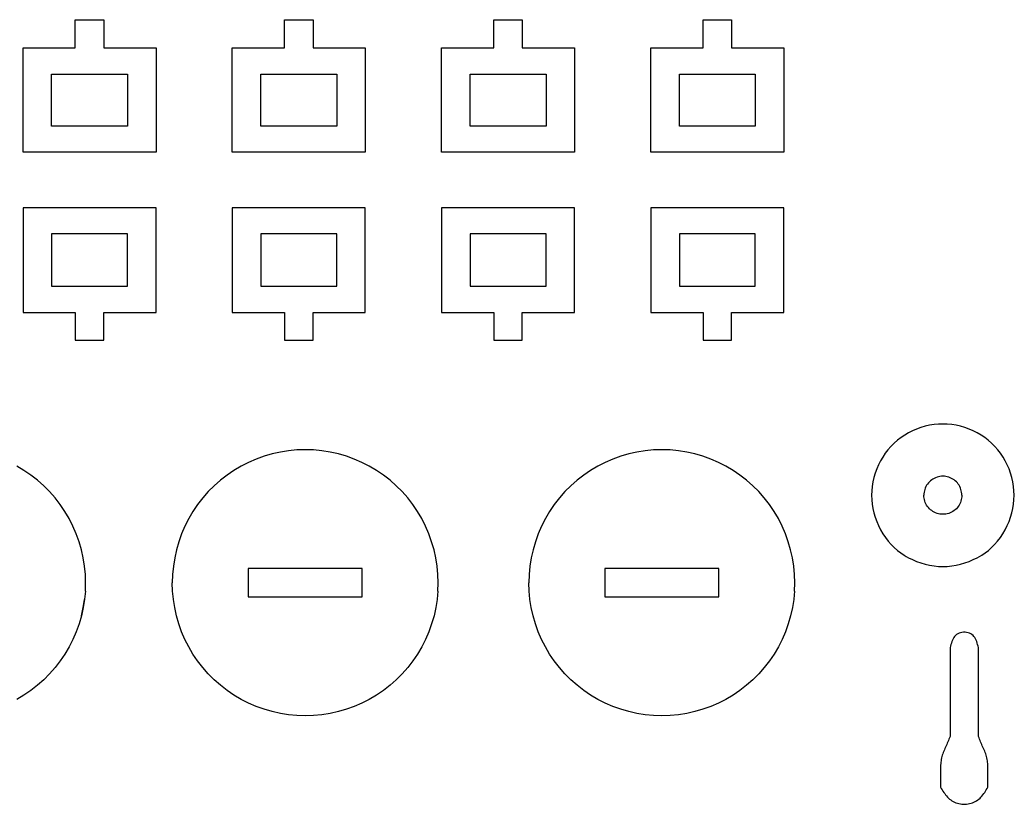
# Model space of a CAD drawing. Extents: x -214 to 214, y -382 to 382.
# Drawn here: x 67 to 192.7, y 279.8 to 378.8 of the extents above; entities that cross this region are included whole.
import ezdxf

# ---------------------------------------------------------------- set-up
doc = ezdxf.new("R2010")
doc.units = 0
doc.header["$MEASUREMENT"] = 0
doc.layers.get('0').update_dxf_attribs({"linetype": 'CONTINUOUS'})

msp = doc.modelspace()

# ---------------------------------------------------------------- linework, layer by layer
for p, q in [((74.05, 378.8), (77.65, 378.8)), ((74.05, 375.29), (74.05, 378.8)), ((77.65, 378.8), (77.65, 375.29)), ((100.49, 378.8), (104.09, 378.8)), ((100.49, 375.29), (100.49, 378.8)), ((104.09, 378.8), (104.09, 375.29)), ((126.93, 378.8), (130.53, 378.8)), ((126.93, 375.29), (126.93, 378.8)), ((130.53, 378.8), (130.53, 375.29)), ((153.38, 375.29), (153.38, 378.8)), ((153.38, 378.8), (156.98, 378.8)), ((156.98, 378.8), (156.98, 375.29)), ((67.45, 375.29), (74.05, 375.29)), ((67.45, 362.09), (67.45, 375.29)), ((77.65, 375.29), (84.25, 375.29)), ((84.25, 375.29), (84.25, 362.09)), ((93.89, 375.29), (100.49, 375.29)), ((93.89, 362.09), (93.89, 375.29)), ((104.09, 375.29), (110.69, 375.29)), ((110.69, 375.29), (110.69, 362.09)), ((120.33, 375.29), (126.93, 375.29)), ((120.33, 362.09), (120.33, 375.29)), ((130.53, 375.29), (137.13, 375.29)), ((137.13, 375.29), (137.13, 362.09)), ((146.78, 375.29), (153.38, 375.29)), ((146.78, 362.09), (146.78, 375.29)), ((156.98, 375.29), (163.58, 375.29)), ((163.58, 375.29), (163.58, 362.09)), ((71.05, 365.36), (71.05, 371.96)), ((71.05, 371.96), (80.65, 371.96)), ((80.65, 371.96), (80.65, 365.36)), ((97.49, 365.36), (97.49, 371.96)), ((97.49, 371.96), (107.09, 371.96)), ((107.09, 371.96), (107.09, 365.36)), ((123.93, 365.36), (123.93, 371.96)), ((123.93, 371.96), (133.53, 371.96)), ((133.53, 371.96), (133.53, 365.36)), ((150.38, 365.36), (150.38, 371.96)), ((150.38, 371.96), (159.98, 371.96)), ((159.98, 371.96), (159.98, 365.36)), ((80.65, 365.36), (71.05, 365.36)), ((107.09, 365.36), (97.49, 365.36)), ((133.53, 365.36), (123.93, 365.36)), ((159.98, 365.36), (150.38, 365.36)), ((84.25, 362.09), (67.45, 362.09)), ((110.69, 362.09), (93.89, 362.09)), ((137.13, 362.09), (120.33, 362.09)), ((163.58, 362.09), (146.78, 362.09)), ((84.25, 355.05), (67.45, 355.05)), ((67.45, 355.05), (67.45, 341.85)), ((84.25, 341.85), (84.25, 355.05)), ((93.89, 355.05), (93.89, 341.85)), ((110.69, 355.05), (93.89, 355.05)), ((110.69, 341.85), (110.69, 355.05)), ((137.13, 355.05), (120.33, 355.05)), ((120.33, 355.05), (120.33, 341.85)), ((137.13, 341.85), (137.13, 355.05)), ((163.58, 355.05), (146.78, 355.05)), ((146.78, 355.05), (146.78, 341.85)), ((163.58, 341.85), (163.58, 355.05)), ((71.05, 351.78), (71.05, 345.18)), ((80.65, 351.78), (71.05, 351.78)), ((80.65, 345.18), (80.65, 351.78)), ((107.09, 351.78), (97.49, 351.78)), ((97.49, 351.78), (97.49, 345.18)), ((107.09, 345.18), (107.09, 351.78)), ((123.93, 351.78), (123.93, 345.18)), ((133.53, 351.78), (123.93, 351.78)), ((133.53, 345.18), (133.53, 351.78)), ((159.98, 351.78), (150.38, 351.78)), ((150.38, 351.78), (150.38, 345.18)), ((159.98, 345.18), (159.98, 351.78)), ((71.05, 345.18), (80.65, 345.18)), ((97.49, 345.18), (107.09, 345.18)), ((123.93, 345.18), (133.53, 345.18)), ((150.38, 345.18), (159.98, 345.18)), ((67.45, 341.85), (74.05, 341.85)), ((74.05, 341.85), (74.05, 338.35)), ((77.65, 338.35), (77.65, 341.85)), ((77.65, 341.85), (84.25, 341.85)), ((93.89, 341.85), (100.49, 341.85)), ((100.49, 341.85), (100.49, 338.35)), ((104.09, 338.35), (104.09, 341.85)), ((104.09, 341.85), (110.69, 341.85)), ((120.33, 341.85), (126.93, 341.85)), ((126.93, 341.85), (126.93, 338.35)), ((130.53, 341.85), (137.13, 341.85)), ((130.53, 338.35), (130.53, 341.85)), ((146.78, 341.85), (153.38, 341.85)), ((153.38, 341.85), (153.38, 338.35)), ((156.98, 341.85), (163.58, 341.85)), ((156.98, 338.35), (156.98, 341.85)), ((74.05, 338.35), (77.65, 338.35)), ((100.49, 338.35), (104.09, 338.35)), ((126.93, 338.35), (130.53, 338.35)), ((153.38, 338.35), (156.98, 338.35)), ((179.34, 326.65), (178.86, 326.36)), ((179.84, 326.91), (179.34, 326.65)), ((180.36, 327.13), (179.84, 326.91)), ((180.9, 327.32), (180.36, 327.13)), ((181.44, 327.48), (180.9, 327.32)), ((182, 327.6), (181.44, 327.48)), ((182.56, 327.69), (182, 327.6)), ((183.12, 327.75), (182.56, 327.69)), ((183.68, 327.76), (183.12, 327.75)), ((184.24, 327.75), (183.68, 327.76)), ((184.8, 327.69), (184.24, 327.75)), ((185.36, 327.6), (184.8, 327.69)), ((185.92, 327.48), (185.36, 327.6)), ((186.47, 327.32), (185.92, 327.48)), ((187, 327.13), (186.47, 327.32)), ((187.52, 326.91), (187, 327.13)), ((188.02, 326.65), (187.52, 326.91)), ((188.51, 326.36), (188.02, 326.65)), ((177.94, 325.7), (177.52, 325.33)), ((178.39, 326.05), (177.94, 325.7)), ((178.86, 326.36), (178.39, 326.05)), ((188.97, 326.05), (188.51, 326.36)), ((189.42, 325.7), (188.97, 326.05)), ((189.84, 325.33), (189.42, 325.7)), ((99.96, 324.21), (98.93, 323.98)), ((101, 324.38), (99.96, 324.21)), ((102.05, 324.48), (101, 324.38)), ((103.11, 324.52), (102.05, 324.48)), ((104.16, 324.48), (103.11, 324.52)), ((105.21, 324.38), (104.16, 324.48)), ((106.26, 324.21), (105.21, 324.38)), ((107.29, 323.98), (106.26, 324.21)), ((145.02, 324.21), (143.99, 323.98)), ((146.06, 324.38), (145.02, 324.21)), ((147.11, 324.48), (146.06, 324.38)), ((148.17, 324.52), (147.11, 324.48)), ((149.22, 324.48), (148.17, 324.52)), ((150.27, 324.38), (149.22, 324.48)), ((151.32, 324.21), (150.27, 324.38)), ((152.35, 323.98), (151.32, 324.21)), ((176.74, 324.5), (176.4, 324.06)), ((177.12, 324.93), (176.74, 324.5)), ((177.52, 325.33), (177.12, 324.93)), ((190.24, 324.93), (189.84, 325.33)), ((190.62, 324.5), (190.24, 324.93)), ((190.96, 324.06), (190.62, 324.5)), ((95.95, 322.92), (95.01, 322.44)), ((96.92, 323.33), (95.95, 322.92)), ((97.91, 323.69), (96.92, 323.33)), ((98.93, 323.98), (97.91, 323.69)), ((108.3, 323.69), (107.29, 323.98)), ((109.29, 323.33), (108.3, 323.69)), ((110.26, 322.92), (109.29, 323.33)), ((111.2, 322.44), (110.26, 322.92)), ((141.01, 322.92), (140.07, 322.44)), ((141.98, 323.33), (141.01, 322.92)), ((142.97, 323.69), (141.98, 323.33)), ((143.99, 323.98), (142.97, 323.69)), ((153.36, 323.69), (152.35, 323.98)), ((154.35, 323.33), (153.36, 323.69)), ((155.32, 322.92), (154.35, 323.33)), ((156.26, 322.44), (155.32, 322.92)), ((175.8, 323.11), (175.54, 322.6)), ((176.08, 323.59), (175.8, 323.11)), ((176.4, 324.06), (176.08, 323.59)), ((191.28, 323.59), (190.96, 324.06)), ((191.57, 323.11), (191.28, 323.59)), ((191.82, 322.6), (191.57, 323.11)), ((67.56, 321.9), (66.65, 322.44)), ((68.43, 321.31), (67.56, 321.9)), ((94.1, 321.9), (93.23, 321.31)), ((95.01, 322.44), (94.1, 321.9)), ((112.11, 321.9), (111.2, 322.44)), ((112.98, 321.31), (112.11, 321.9)), ((139.16, 321.9), (138.29, 321.31)), ((140.07, 322.44), (139.16, 321.9)), ((157.17, 321.9), (156.26, 322.44)), ((158.04, 321.31), (157.17, 321.9)), ((175.32, 322.08), (175.12, 321.55)), ((175.54, 322.6), (175.32, 322.08)), ((192.04, 322.08), (191.82, 322.6)), ((192.24, 321.55), (192.04, 322.08)), ((69.27, 320.66), (68.43, 321.31)), ((70.06, 319.96), (69.27, 320.66)), ((92.4, 320.66), (91.61, 319.96)), ((93.23, 321.31), (92.4, 320.66)), ((113.82, 320.66), (112.98, 321.31)), ((114.61, 319.96), (113.82, 320.66)), ((137.46, 320.66), (136.67, 319.96)), ((138.29, 321.31), (137.46, 320.66)), ((158.88, 320.66), (158.04, 321.31)), ((159.67, 319.96), (158.88, 320.66)), ((174.84, 320.45), (174.75, 319.89)), ((174.97, 321), (174.84, 320.45)), ((175.12, 321.55), (174.97, 321)), ((181.98, 320.46), (181.86, 320.32)), ((182.12, 320.59), (181.98, 320.46)), ((182.27, 320.71), (182.12, 320.59)), ((182.43, 320.81), (182.27, 320.71)), ((182.59, 320.9), (182.43, 320.81)), ((182.76, 320.98), (182.59, 320.9)), ((182.94, 321.05), (182.76, 320.98)), ((183.12, 321.1), (182.94, 321.05)), ((183.31, 321.14), (183.12, 321.1)), ((183.49, 321.16), (183.31, 321.14)), ((183.68, 321.16), (183.49, 321.16)), ((183.87, 321.16), (183.68, 321.16)), ((184.06, 321.14), (183.87, 321.16)), ((184.24, 321.1), (184.06, 321.14)), ((184.42, 321.05), (184.24, 321.1)), ((184.6, 320.98), (184.42, 321.05)), ((184.77, 320.9), (184.6, 320.98)), ((184.94, 320.81), (184.77, 320.9)), ((185.09, 320.71), (184.94, 320.81)), ((185.24, 320.59), (185.09, 320.71)), ((185.38, 320.46), (185.24, 320.59)), ((185.51, 320.32), (185.38, 320.46)), ((192.4, 321), (192.24, 321.55)), ((192.52, 320.45), (192.4, 321)), ((192.61, 319.89), (192.52, 320.45)), ((70.8, 319.22), (70.06, 319.96)), ((71.5, 318.43), (70.8, 319.22)), ((90.86, 319.22), (90.16, 318.43)), ((91.61, 319.96), (90.86, 319.22)), ((115.35, 319.22), (114.61, 319.96)), ((116.05, 318.43), (115.35, 319.22)), ((135.92, 319.22), (135.22, 318.43)), ((136.67, 319.96), (135.92, 319.22)), ((160.41, 319.22), (159.67, 319.96)), ((161.11, 318.43), (160.41, 319.22)), ((174.7, 319.32), (174.68, 318.77)), ((174.75, 319.89), (174.7, 319.32)), ((181.31, 319.14), (181.29, 318.95)), ((181.35, 319.32), (181.31, 319.14)), ((181.4, 319.51), (181.35, 319.32)), ((181.46, 319.68), (181.4, 319.51)), ((181.54, 319.85), (181.46, 319.68)), ((181.63, 320.02), (181.54, 319.85)), ((181.74, 320.18), (181.63, 320.02)), ((181.86, 320.32), (181.74, 320.18)), ((185.62, 320.18), (185.51, 320.32)), ((185.73, 320.02), (185.62, 320.18)), ((185.82, 319.85), (185.73, 320.02)), ((185.9, 319.68), (185.82, 319.85)), ((185.96, 319.51), (185.9, 319.68)), ((186.01, 319.32), (185.96, 319.51)), ((186.05, 319.14), (186.01, 319.32)), ((186.07, 318.95), (186.05, 319.14)), ((192.66, 319.32), (192.61, 319.89)), ((192.68, 318.77), (192.66, 319.32)), ((72.15, 317.59), (71.5, 318.43)), ((90.16, 318.43), (89.51, 317.59)), ((116.7, 317.59), (116.05, 318.43)), ((135.22, 318.43), (134.58, 317.59)), ((161.76, 317.59), (161.11, 318.43)), ((174.68, 318.77), (174.7, 318.2)), ((174.7, 318.2), (174.75, 317.65)), ((181.29, 318.95), (181.28, 318.77)), ((181.29, 318.58), (181.28, 318.77)), ((181.31, 318.39), (181.29, 318.58)), ((181.35, 318.21), (181.31, 318.39)), ((181.4, 318.02), (181.35, 318.21)), ((181.46, 317.85), (181.4, 318.02)), ((185.96, 318.02), (185.9, 317.85)), ((186.01, 318.21), (185.96, 318.02)), ((186.05, 318.39), (186.01, 318.21)), ((186.07, 318.58), (186.05, 318.39)), ((186.08, 318.76), (186.07, 318.95)), ((186.08, 318.76), (186.07, 318.58)), ((192.61, 317.65), (192.66, 318.2)), ((192.66, 318.2), (192.68, 318.77)), ((72.74, 316.72), (72.15, 317.59)), ((73.28, 315.81), (72.74, 316.72)), ((88.92, 316.72), (88.38, 315.81)), ((89.51, 317.59), (88.92, 316.72)), ((117.29, 316.72), (116.7, 317.59)), ((117.83, 315.81), (117.29, 316.72)), ((133.98, 316.72), (133.45, 315.81)), ((134.58, 317.59), (133.98, 316.72)), ((162.35, 316.72), (161.76, 317.59)), ((162.89, 315.81), (162.35, 316.72)), ((174.75, 317.65), (174.84, 317.09)), ((174.84, 317.09), (174.97, 316.54)), ((181.54, 317.68), (181.46, 317.85)), ((181.63, 317.51), (181.54, 317.68)), ((181.74, 317.35), (181.63, 317.51)), ((181.86, 317.21), (181.74, 317.35)), ((181.98, 317.07), (181.86, 317.21)), ((182.12, 316.94), (181.98, 317.07)), ((182.27, 316.82), (182.12, 316.94)), ((182.43, 316.72), (182.27, 316.82)), ((182.59, 316.63), (182.43, 316.72)), ((182.76, 316.55), (182.59, 316.63)), ((184.77, 316.63), (184.6, 316.55)), ((184.93, 316.72), (184.77, 316.63)), ((185.09, 316.82), (184.93, 316.72)), ((185.24, 316.94), (185.09, 316.82)), ((185.38, 317.07), (185.24, 316.94)), ((185.51, 317.21), (185.38, 317.07)), ((185.62, 317.35), (185.51, 317.21)), ((185.73, 317.51), (185.62, 317.35)), ((185.82, 317.68), (185.73, 317.51)), ((185.9, 317.85), (185.82, 317.68)), ((192.4, 316.54), (192.52, 317.09)), ((192.52, 317.09), (192.61, 317.65)), ((73.76, 314.87), (73.28, 315.81)), ((88.38, 315.81), (87.91, 314.87)), ((118.31, 314.87), (117.83, 315.81)), ((133.45, 315.81), (132.97, 314.87)), ((163.37, 314.87), (162.89, 315.81)), ((174.97, 316.54), (175.12, 315.99)), ((175.12, 315.99), (175.32, 315.45)), ((175.32, 315.45), (175.54, 314.93)), ((182.94, 316.48), (182.76, 316.55)), ((183.12, 316.43), (182.94, 316.48)), ((183.31, 316.39), (183.12, 316.43)), ((183.49, 316.37), (183.31, 316.39)), ((183.68, 316.36), (183.49, 316.37)), ((183.87, 316.37), (183.68, 316.36)), ((184.06, 316.39), (183.87, 316.37)), ((184.24, 316.43), (184.06, 316.39)), ((184.42, 316.48), (184.24, 316.43)), ((184.6, 316.55), (184.42, 316.48)), ((191.82, 314.93), (192.04, 315.45)), ((192.04, 315.45), (192.24, 315.99)), ((192.24, 315.99), (192.4, 316.54)), ((74.17, 313.9), (73.76, 314.87)), ((87.91, 314.87), (87.49, 313.9)), ((118.72, 313.9), (118.31, 314.87)), ((132.97, 314.87), (132.55, 313.9)), ((163.79, 313.9), (163.37, 314.87)), ((175.54, 314.93), (175.8, 314.41)), ((175.8, 314.41), (176.09, 313.91)), ((191.27, 313.91), (191.56, 314.41)), ((191.56, 314.41), (191.82, 314.93)), ((74.53, 312.9), (74.17, 313.9)), ((74.82, 311.89), (74.53, 312.9)), ((87.13, 312.9), (86.84, 311.89)), ((87.49, 313.9), (87.13, 312.9)), ((119.08, 312.9), (118.72, 313.9)), ((119.38, 311.89), (119.08, 312.9)), ((132.19, 312.9), (131.9, 311.89)), ((132.55, 313.9), (132.19, 312.9)), ((164.14, 312.9), (163.79, 313.9)), ((164.44, 311.89), (164.14, 312.9)), ((176.09, 313.91), (176.42, 313.43)), ((176.42, 313.43), (176.77, 312.97)), ((176.77, 312.97), (177.14, 312.55)), ((190.22, 312.55), (190.6, 312.97)), ((190.6, 312.97), (190.94, 313.43)), ((190.94, 313.43), (191.27, 313.91)), ((75.06, 310.86), (74.82, 311.89)), ((86.84, 311.89), (86.61, 310.86)), ((119.61, 310.86), (119.38, 311.89)), ((131.9, 311.89), (131.67, 310.86)), ((164.67, 310.86), (164.44, 311.89)), ((177.14, 312.55), (177.53, 312.15)), ((177.53, 312.15), (177.93, 311.79)), ((177.93, 311.79), (178.35, 311.48)), ((189.01, 311.48), (189.43, 311.79)), ((189.43, 311.79), (189.83, 312.15)), ((189.83, 312.15), (190.22, 312.55)), ((75.22, 309.82), (75.06, 310.86)), ((86.61, 310.86), (86.44, 309.82)), ((119.77, 309.82), (119.61, 310.86)), ((131.67, 310.86), (131.5, 309.82)), ((164.83, 309.82), (164.67, 310.86)), ((178.35, 311.48), (178.77, 311.2)), ((178.77, 311.2), (179.06, 311.04)), ((179.06, 311.04), (179.34, 310.88)), ((179.34, 310.88), (179.84, 310.63)), ((179.84, 310.63), (180.36, 310.4)), ((180.36, 310.4), (180.9, 310.21)), ((186.46, 310.21), (187, 310.4)), ((187, 310.4), (187.52, 310.63)), ((187.52, 310.63), (188.02, 310.88)), ((188.02, 310.88), (188.3, 311.04)), ((188.3, 311.04), (188.59, 311.2)), ((188.59, 311.2), (189.01, 311.48)), ((75.32, 308.77), (75.22, 309.82)), ((86.44, 309.82), (86.34, 308.77)), ((95.91, 309.52), (95.91, 305.92)), ((110.31, 309.52), (95.91, 309.52)), ((110.31, 305.92), (110.31, 309.52)), ((119.87, 308.77), (119.77, 309.82)), ((131.5, 309.82), (131.4, 308.77)), ((140.97, 309.52), (140.97, 305.92)), ((155.37, 309.52), (140.97, 309.52)), ((155.37, 305.92), (155.37, 309.52)), ((164.93, 308.77), (164.83, 309.82)), ((180.9, 310.21), (181.44, 310.05)), ((181.44, 310.05), (182, 309.93)), ((182, 309.93), (182.56, 309.84)), ((182.56, 309.84), (183.12, 309.78)), ((183.12, 309.78), (183.68, 309.76)), ((183.68, 309.76), (184.24, 309.78)), ((184.24, 309.78), (184.8, 309.84)), ((184.8, 309.84), (185.36, 309.93)), ((185.36, 309.93), (185.92, 310.05)), ((185.92, 310.05), (186.46, 310.21)), ((75.36, 307.72), (75.32, 308.77)), ((86.34, 308.77), (86.31, 307.72)), ((119.91, 307.72), (119.87, 308.77)), ((131.4, 308.77), (131.37, 307.72)), ((164.97, 307.72), (164.93, 308.77)), ((75.32, 306.66), (75.22, 305.62)), ((75.32, 306.66), (75.36, 307.72)), ((75.32, 306.66), (75.32, 306.66)), ((86.34, 306.66), (86.31, 307.72)), ((86.34, 306.66), (86.34, 306.66)), ((86.44, 305.62), (86.34, 306.66)), ((119.87, 306.66), (119.77, 305.62)), ((119.87, 306.66), (119.91, 307.72)), ((119.87, 306.66), (119.87, 306.66)), ((131.4, 306.66), (131.37, 307.72)), ((131.4, 306.66), (131.4, 306.66)), ((131.5, 305.62), (131.4, 306.66)), ((164.93, 306.66), (164.83, 305.62)), ((164.93, 306.66), (164.97, 307.72)), ((164.93, 306.66), (164.93, 306.66)), ((75.22, 305.61), (75.06, 304.57)), ((75.06, 304.58), (75.22, 305.61)), ((75.22, 305.62), (75.22, 305.61)), ((86.44, 305.61), (86.44, 305.62)), ((86.61, 304.57), (86.44, 305.61)), ((95.91, 305.92), (110.31, 305.92)), ((119.77, 305.61), (119.61, 304.57)), ((119.77, 305.62), (119.77, 305.61)), ((131.5, 305.61), (131.5, 305.62)), ((131.67, 304.57), (131.5, 305.61)), ((140.97, 305.92), (155.37, 305.92)), ((164.83, 305.61), (164.67, 304.57)), ((164.83, 305.62), (164.83, 305.61)), ((75.06, 304.57), (74.82, 303.54)), ((74.82, 303.55), (75.06, 304.58)), ((86.84, 303.54), (86.61, 304.57)), ((119.61, 304.57), (119.38, 303.54)), ((131.9, 303.54), (131.67, 304.57)), ((164.67, 304.57), (164.44, 303.54)), ((74.82, 303.54), (74.53, 302.53)), ((87.13, 302.53), (86.84, 303.54)), ((119.38, 303.54), (119.08, 302.53)), ((132.19, 302.53), (131.9, 303.54)), ((164.44, 303.54), (164.14, 302.53)), ((74.17, 301.53), (73.76, 300.56)), ((74.53, 302.53), (74.17, 301.53)), ((87.49, 301.53), (87.13, 302.53)), ((87.91, 300.56), (87.49, 301.53)), ((118.72, 301.53), (118.31, 300.56)), ((119.08, 302.53), (118.72, 301.53)), ((132.55, 301.53), (132.19, 302.53)), ((132.97, 300.56), (132.55, 301.53)), ((163.79, 301.53), (163.37, 300.56)), ((164.14, 302.53), (163.79, 301.53)), ((73.76, 300.56), (73.28, 299.62)), ((88.38, 299.62), (87.91, 300.56)), ((118.31, 300.56), (117.83, 299.62)), ((133.45, 299.62), (132.97, 300.56)), ((163.37, 300.56), (162.89, 299.62)), ((184.81, 300.29), (184.75, 300.1)), ((184.88, 300.46), (184.81, 300.29)), ((184.96, 300.63), (184.88, 300.46)), ((185.05, 300.79), (184.96, 300.63)), ((185.16, 300.93), (185.05, 300.79)), ((185.27, 301.06), (185.16, 300.93)), ((185.4, 301.17), (185.27, 301.06)), ((185.55, 301.27), (185.4, 301.17)), ((185.72, 301.35), (185.55, 301.27)), ((185.9, 301.4), (185.72, 301.35)), ((186.09, 301.44), (185.9, 301.4)), ((186.28, 301.46), (186.09, 301.44)), ((186.48, 301.46), (186.28, 301.46)), ((186.67, 301.44), (186.48, 301.46)), ((186.86, 301.4), (186.67, 301.44)), ((187.04, 301.35), (186.86, 301.4)), ((187.21, 301.27), (187.04, 301.35)), ((187.35, 301.17), (187.21, 301.27)), ((187.49, 301.06), (187.35, 301.17)), ((187.6, 300.93), (187.49, 301.06)), ((187.7, 300.79), (187.6, 300.93)), ((187.79, 300.63), (187.7, 300.79)), ((187.87, 300.46), (187.79, 300.63)), ((187.95, 300.29), (187.87, 300.46)), ((188.01, 300.1), (187.95, 300.29)), ((73.28, 299.62), (72.74, 298.71)), ((88.92, 298.71), (88.38, 299.62)), ((117.83, 299.62), (117.29, 298.71)), ((133.98, 298.71), (133.45, 299.62)), ((162.89, 299.62), (162.35, 298.71)), ((184.63, 299.72), (184.58, 299.53)), ((184.58, 299.53), (184.58, 288.29)), ((184.69, 299.91), (184.63, 299.72)), ((184.75, 300.1), (184.69, 299.91)), ((188.07, 299.91), (188.01, 300.1)), ((188.13, 299.72), (188.07, 299.91)), ((188.18, 299.53), (188.13, 299.72)), ((188.18, 288.29), (188.18, 299.53)), ((72.15, 297.84), (71.5, 297)), ((72.74, 298.71), (72.15, 297.84)), ((89.51, 297.84), (88.92, 298.71)), ((90.16, 297), (89.51, 297.84)), ((116.7, 297.84), (116.05, 297)), ((117.29, 298.71), (116.7, 297.84)), ((134.58, 297.84), (133.98, 298.71)), ((135.22, 297), (134.58, 297.84)), ((161.76, 297.84), (161.11, 297)), ((162.35, 298.71), (161.76, 297.84)), ((71.5, 297), (70.8, 296.21)), ((90.86, 296.21), (90.16, 297)), ((116.05, 297), (115.35, 296.21)), ((135.92, 296.21), (135.22, 297)), ((161.11, 297), (160.41, 296.21)), ((70.06, 295.47), (69.27, 294.77)), ((70.8, 296.21), (70.06, 295.47)), ((91.61, 295.47), (90.86, 296.21)), ((92.4, 294.77), (91.61, 295.47)), ((114.61, 295.47), (113.82, 294.77)), ((115.35, 296.21), (114.61, 295.47)), ((136.67, 295.47), (135.92, 296.21)), ((137.46, 294.77), (136.67, 295.47)), ((159.67, 295.47), (158.88, 294.77)), ((160.41, 296.21), (159.67, 295.47)), ((68.43, 294.12), (67.56, 293.53)), ((69.27, 294.77), (68.43, 294.12)), ((93.23, 294.12), (92.4, 294.77)), ((94.1, 293.53), (93.23, 294.12)), ((112.98, 294.12), (112.11, 293.53)), ((113.82, 294.77), (112.98, 294.12)), ((138.29, 294.12), (137.46, 294.77)), ((139.16, 293.53), (138.29, 294.12)), ((158.04, 294.12), (157.17, 293.53)), ((158.88, 294.77), (158.04, 294.12)), ((67.56, 293.53), (66.65, 292.99)), ((95.01, 292.99), (94.1, 293.53)), ((95.95, 292.52), (95.01, 292.99)), ((111.2, 292.99), (110.26, 292.52)), ((112.11, 293.53), (111.2, 292.99)), ((140.07, 292.99), (139.16, 293.53)), ((141.01, 292.52), (140.07, 292.99)), ((156.26, 292.99), (155.32, 292.52)), ((157.17, 293.53), (156.26, 292.99)), ((96.92, 292.1), (95.95, 292.52)), ((97.91, 291.74), (96.92, 292.1)), ((98.93, 291.45), (97.91, 291.74)), ((108.3, 291.74), (107.29, 291.45)), ((109.29, 292.1), (108.3, 291.74)), ((110.26, 292.52), (109.29, 292.1)), ((141.98, 292.1), (141.01, 292.52)), ((142.97, 291.74), (141.98, 292.1)), ((143.99, 291.45), (142.97, 291.74)), ((153.36, 291.74), (152.35, 291.45)), ((154.35, 292.1), (153.36, 291.74)), ((155.32, 292.52), (154.35, 292.1)), ((99.96, 291.22), (98.93, 291.45)), ((101, 291.05), (99.96, 291.22)), ((102.05, 290.95), (101, 291.05)), ((103.11, 290.92), (102.05, 290.95)), ((104.16, 290.95), (103.11, 290.92)), ((105.21, 291.05), (104.16, 290.95)), ((106.26, 291.22), (105.21, 291.05)), ((107.29, 291.45), (106.26, 291.22)), ((145.02, 291.22), (143.99, 291.45)), ((146.06, 291.05), (145.02, 291.22)), ((147.11, 290.95), (146.06, 291.05)), ((148.17, 290.92), (147.11, 290.95)), ((149.22, 290.95), (148.17, 290.92)), ((150.27, 291.05), (149.22, 290.95)), ((151.32, 291.22), (150.27, 291.05)), ((152.35, 291.45), (151.32, 291.22)), ((184.38, 287.78), (184.31, 287.61)), ((184.45, 287.95), (184.38, 287.78)), ((184.51, 288.12), (184.45, 287.95)), ((184.58, 288.29), (184.51, 288.12)), ((188.25, 288.12), (188.18, 288.29)), ((188.31, 287.95), (188.25, 288.12)), ((188.38, 287.78), (188.31, 287.95)), ((188.45, 287.61), (188.38, 287.78)), ((183.8, 286.44), (183.73, 286.28)), ((183.87, 286.61), (183.8, 286.44)), ((183.94, 286.78), (183.87, 286.61)), ((184.02, 286.94), (183.94, 286.78)), ((184.1, 287.11), (184.02, 286.94)), ((184.17, 287.28), (184.1, 287.11)), ((184.24, 287.44), (184.17, 287.28)), ((184.31, 287.61), (184.24, 287.44)), ((188.52, 287.44), (188.45, 287.61)), ((188.59, 287.28), (188.52, 287.44)), ((188.66, 287.11), (188.59, 287.28)), ((188.74, 286.94), (188.66, 287.11)), ((188.81, 286.78), (188.74, 286.94)), ((188.89, 286.61), (188.81, 286.78)), ((188.96, 286.44), (188.89, 286.61)), ((189.03, 286.28), (188.96, 286.44)), ((183.45, 285.23), (183.43, 285.05)), ((183.48, 285.41), (183.45, 285.23)), ((183.52, 285.59), (183.48, 285.41)), ((183.56, 285.76), (183.52, 285.59)), ((183.61, 285.94), (183.56, 285.76)), ((183.66, 286.11), (183.61, 285.94)), ((183.73, 286.28), (183.66, 286.11)), ((189.09, 286.11), (189.03, 286.28)), ((189.15, 285.94), (189.09, 286.11)), ((189.2, 285.76), (189.15, 285.94)), ((189.24, 285.59), (189.2, 285.76)), ((189.28, 285.41), (189.24, 285.59)), ((189.31, 285.23), (189.28, 285.41)), ((189.33, 285.05), (189.31, 285.23)), ((183.4, 284.87), (183.38, 284.68)), ((183.38, 284.68), (183.38, 281.88)), ((183.43, 285.05), (183.4, 284.87)), ((189.36, 284.87), (189.33, 285.05)), ((189.38, 284.68), (189.36, 284.87)), ((189.38, 281.88), (189.38, 284.68)), ((183.38, 281.88), (183.48, 281.72)), ((183.48, 281.72), (183.59, 281.55)), ((183.59, 281.55), (183.69, 281.39)), ((189.07, 281.39), (189.17, 281.55)), ((189.17, 281.55), (189.28, 281.72)), ((189.28, 281.72), (189.38, 281.88)), ((183.69, 281.39), (183.8, 281.23)), ((183.8, 281.23), (183.91, 281.08)), ((183.91, 281.08), (184.02, 280.93)), ((184.02, 280.93), (184.14, 280.79)), ((184.14, 280.79), (184.26, 280.65)), ((184.26, 280.65), (184.39, 280.52)), ((184.39, 280.52), (184.53, 280.39)), ((184.53, 280.39), (184.67, 280.28)), ((184.67, 280.28), (184.82, 280.18)), ((184.82, 280.18), (184.98, 280.08)), ((187.78, 280.08), (187.94, 280.18)), ((187.94, 280.18), (188.09, 280.28)), ((188.09, 280.28), (188.23, 280.39)), ((188.23, 280.39), (188.37, 280.52)), ((188.37, 280.52), (188.49, 280.65)), ((188.49, 280.65), (188.62, 280.78)), ((188.62, 280.78), (188.74, 280.93)), ((188.74, 280.93), (188.85, 281.08)), ((188.85, 281.08), (188.96, 281.23)), ((188.96, 281.23), (189.07, 281.39)), ((184.98, 280.08), (185.15, 280)), ((185.15, 280), (185.33, 279.93)), ((185.33, 279.93), (185.51, 279.87)), ((185.51, 279.87), (185.7, 279.83)), ((185.7, 279.83), (185.89, 279.79)), ((185.89, 279.79), (186.08, 279.77)), ((186.08, 279.77), (186.28, 279.76)), ((186.28, 279.76), (186.48, 279.76)), ((186.48, 279.76), (186.67, 279.77)), ((186.67, 279.77), (186.87, 279.79)), ((186.87, 279.79), (187.06, 279.83)), ((187.06, 279.83), (187.25, 279.87)), ((187.25, 279.87), (187.43, 279.93)), ((187.43, 279.93), (187.61, 280)), ((187.61, 280), (187.78, 280.08))]:
    msp.add_line(p, q)

doc.saveas('drawing.dxf')
